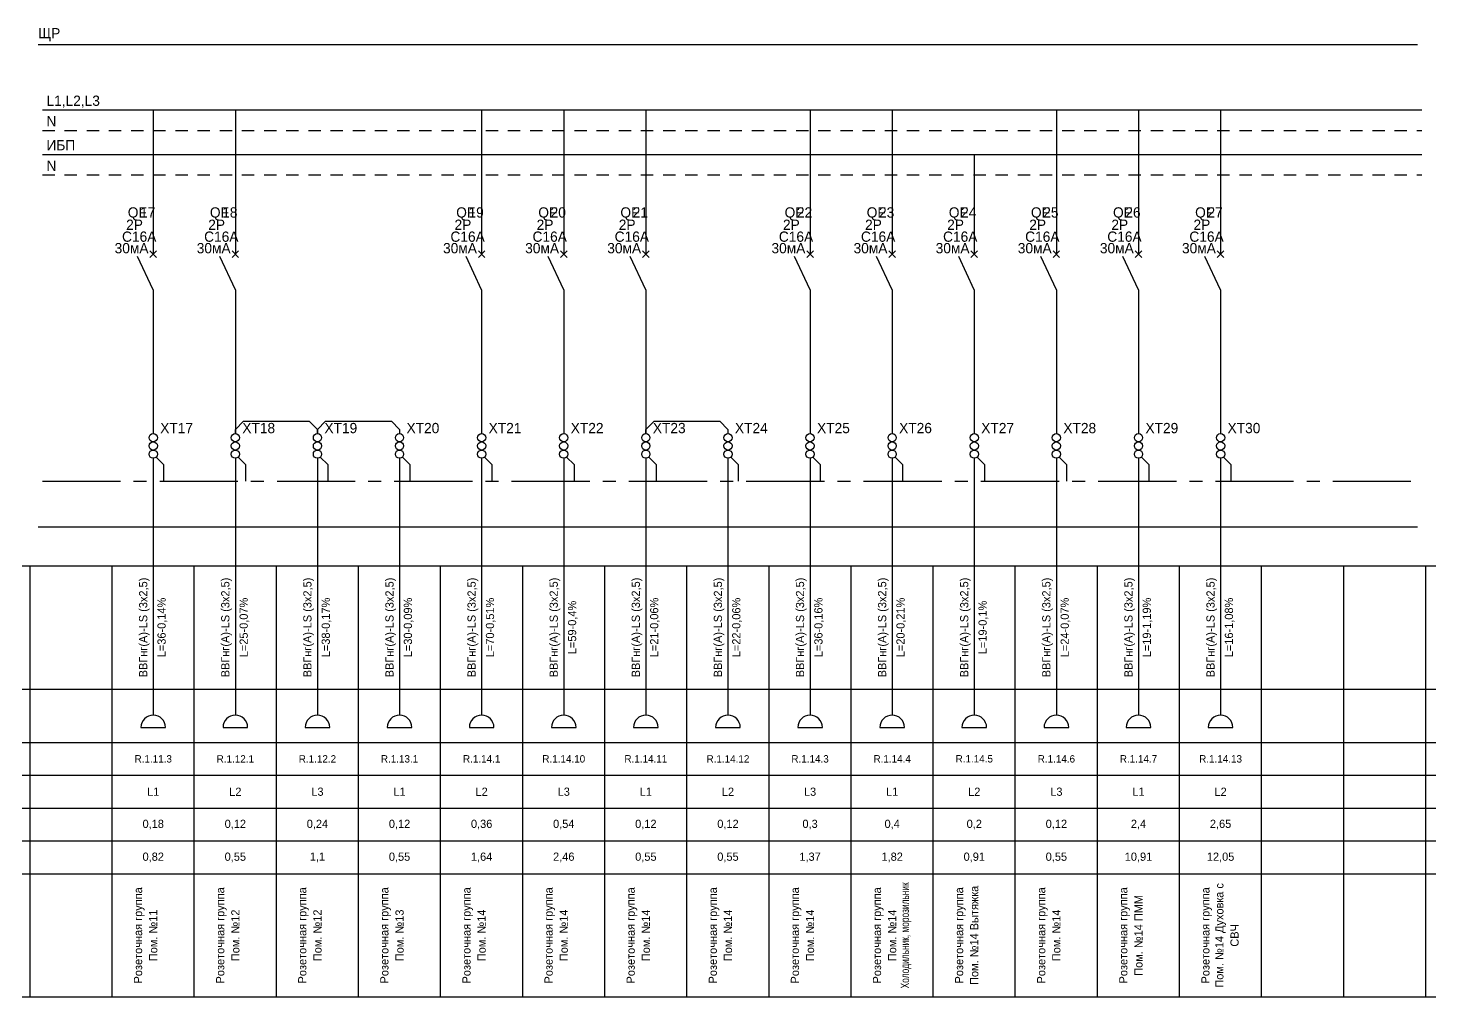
# Model space of a CAD drawing. Header units: millimetres. Extents: x 2497 to 11797, y 1522 to 1758.
# Drawn here: x 3176.7 to 3518.2, y 1522.5 to 1758.5 of the extents above; entities that cross this region are included whole.
import ezdxf
from ezdxf.enums import TextEntityAlignment as Align

# ---------------------------------------------------------------- set-up
doc = ezdxf.new("R2010")
doc.units = ezdxf.units.MM
doc.linetypes.add('CENTER2', pattern=[28.575, 19.05, -3.175, 3.175, -3.175])
doc.linetypes.add('JIS_02_0.7', pattern=[1.35, 0.75, -0.6])
for name, color, linetype in [('SX_BLOCKS', 7, 'Continuous'), ('SX_BOUND', 8, 'Continuous'), ('SX_LINES', 7, 'Continuous'), ('SX_N', 4, 'JIS_02_0.7'), ('SX_PE', 3, 'CENTER2'), ('SX_TABLE', 7, 'Continuous'), ('SX_TEXT', 7, 'Continuous')]:
    doc.layers.add(name, color=color, linetype=linetype)
doc.styles.add('UNC_GOST_Scheme', font='txt')

# ---------------------------------------------------------------- blocks, each defined once
blk = doc.blocks.new('SX_TCOL')
for p, q in [((-10, 105), (10, 105)), ((10, 0), (10, 105)), ((-10, 75), (10, 75)), ((-10, 62), (10, 62)), ((-10, 54), (10, 54)), ((-10, 46), (10, 46)), ((-10, 38), (10, 38)), ((-10, 30), (10, 30)), ((-10, 0), (10, 0))]:
    blk.add_line(p, q)
at = {"style": 'UNC_GOST_Scheme'}
for tag, p in [('CAB1', (-2.2, 90)), ('CAB2', (2.2, 90)), ('NAME1', (-3.4, 15)), ('NAME2', (0, 15)), ('NAME3', (3.4, 15))]:
    blk.add_attdef(tag, text='', height=2, rotation=90, dxfattribs=at).set_placement(p, align=Align.MIDDLE)
for tag, height, p in [('LINE', 1.8, (0, 58)), ('PH', 2, (0, 50)), ('POW', 2, (0, 42)), ('CUR', 2, (0, 34))]:
    blk.add_attdef(tag, text='', height=height, dxfattribs=at).set_placement(p, align=Align.MIDDLE)
blk = doc.blocks.new('SX_QF')
for p, q in [((0, -45), (-3.8, -36.9)), ((-0.8, -37.1), (0.8, -35.5)), ((-0.8, -35.5), (0.8, -37.1)), ((0, -45), (0, -54.3))]:
    blk.add_line(p, q)
at = {"style": 'UNC_GOST_Scheme'}
blk.add_text('QF', height=2.5, dxfattribs=at).set_placement((-6.2, -27.4))
for tag, p in [('N', (-3.2, -27.4)), ('P', (-6.6, -30.4)), ('MA', (-9.4, -36.1)), ('A', (-7.6, -33.3))]:
    blk.add_attdef(tag, p, '', height=2.5, dxfattribs=at)
blk = doc.blocks.new('SX_XT')
at = {"color": 30}
blk.add_circle((0, -1), 1, dxfattribs=at)
at = {"color": 5}
blk.add_circle((0, -3), 1, dxfattribs=at)
at = {"color": 3}
blk.add_circle((0, -5), 1, dxfattribs=at)
at = {"style": 'UNC_GOST_Scheme'}
blk.add_attdef('N', (1.7, 0.1), '', height=2.5, dxfattribs=at)
blk = doc.blocks.new('SX_U_SOCKET')
for p, q in [((0, 0), (0, -3.8)), ((-3, -6.77), (3, -6.77))]:
    blk.add_line(p, q)
blk.add_arc((0, -6.77), 3, 0, 180)

msp = doc.modelspace()

# ---------------------------------------------------------------- linework, layer by layer
at = {"layer": 'SX_BOUND'}
for p, q in [((3179.18, 1754.46), (3515.18, 1754.46)), ((3179.18, 1636.96), (3515.18, 1636.96))]:
    msp.add_line(p, q, dxfattribs=at)
at = {"layer": 'SX_LINES'}
for p, q in [((3180.18, 1738.51), (3516.18, 1738.51)), ((3207.18, 1738.51), (3207.18, 1703.4)), ((3227.18, 1738.51), (3227.18, 1703.4)), ((3287.18, 1738.51), (3287.18, 1703.4)), ((3307.18, 1738.51), (3307.18, 1703.4)), ((3327.18, 1738.51), (3327.18, 1703.4)), ((3367.18, 1738.51), (3367.18, 1703.4)), ((3387.18, 1738.51), (3387.18, 1703.4)), ((3427.18, 1738.51), (3427.18, 1703.4)), ((3447.18, 1738.51), (3447.18, 1703.4)), ((3467.18, 1738.51), (3467.18, 1703.4)), ((3180.18, 1727.68), (3516.18, 1727.68)), ((3407.18, 1727.68), (3407.18, 1703.4)), ((3207.18, 1685.42), (3207.18, 1659.68)), ((3227.18, 1685.42), (3227.18, 1659.68)), ((3287.18, 1685.42), (3287.18, 1659.68)), ((3307.18, 1685.42), (3307.18, 1659.68)), ((3327.18, 1685.42), (3327.18, 1659.68)), ((3367.18, 1685.42), (3367.18, 1659.68)), ((3387.18, 1685.42), (3387.18, 1659.68)), ((3407.18, 1685.42), (3407.18, 1659.68)), ((3427.18, 1685.42), (3427.18, 1659.68)), ((3447.18, 1685.42), (3447.18, 1659.68)), ((3467.18, 1685.42), (3467.18, 1659.68)), ((3227.18, 1660.68), (3229.18, 1662.68)), ((3227.18, 1659.68), (3227.18, 1660.68)), ((3229.18, 1662.68), (3245.18, 1662.68)), ((3245.18, 1662.68), (3247.18, 1660.68)), ((3247.18, 1660.68), (3249.18, 1662.68)), ((3247.18, 1660.68), (3247.18, 1659.68)), ((3247.18, 1659.68), (3247.18, 1660.68)), ((3249.18, 1662.68), (3265.18, 1662.68)), ((3265.18, 1662.68), (3267.18, 1660.68)), ((3267.18, 1660.68), (3267.18, 1659.68)), ((3327.18, 1660.68), (3329.18, 1662.68)), ((3327.18, 1659.68), (3327.18, 1660.68)), ((3329.18, 1662.68), (3345.18, 1662.68)), ((3345.18, 1662.68), (3347.18, 1660.68)), ((3347.18, 1660.68), (3347.18, 1659.68)), ((3207.18, 1653.68), (3207.18, 1594.87)), ((3227.18, 1653.68), (3227.18, 1594.87)), ((3247.18, 1653.68), (3247.18, 1594.87)), ((3267.18, 1653.68), (3267.18, 1594.87)), ((3287.18, 1653.68), (3287.18, 1594.87)), ((3307.18, 1653.68), (3307.18, 1594.87)), ((3327.18, 1653.68), (3327.18, 1594.87)), ((3347.18, 1653.68), (3347.18, 1594.87)), ((3367.18, 1653.68), (3367.18, 1594.87)), ((3387.18, 1653.68), (3387.18, 1594.87)), ((3407.18, 1653.68), (3407.18, 1594.87)), ((3427.18, 1653.68), (3427.18, 1594.87)), ((3447.18, 1653.68), (3447.18, 1594.87)), ((3467.18, 1653.68), (3467.18, 1594.87))]:
    msp.add_line(p, q, dxfattribs=at)
at = {"layer": 'SX_N', "ltscale": 4}
for p, q in [((3180.18, 1733.51), (3516.18, 1733.51)), ((3180.18, 1722.68), (3516.18, 1722.68))]:
    msp.add_line(p, q, dxfattribs=at)
at = {"layer": 'SX_PE'}
for p, q in [((3207.88, 1653.98), (3209.68, 1652.18)), ((3227.88, 1653.98), (3229.68, 1652.18)), ((3247.88, 1653.98), (3249.68, 1652.18)), ((3267.88, 1653.98), (3269.68, 1652.18)), ((3287.88, 1653.98), (3289.68, 1652.18)), ((3307.88, 1653.98), (3309.68, 1652.18)), ((3327.88, 1653.98), (3329.68, 1652.18)), ((3347.88, 1653.98), (3349.68, 1652.18)), ((3367.88, 1653.98), (3369.68, 1652.18)), ((3387.88, 1653.98), (3389.68, 1652.18)), ((3407.88, 1653.98), (3409.68, 1652.18)), ((3427.88, 1653.98), (3429.68, 1652.18)), ((3447.88, 1653.98), (3449.68, 1652.18)), ((3467.88, 1653.98), (3469.68, 1652.18)), ((3209.68, 1652.18), (3209.68, 1648.06)), ((3229.68, 1652.18), (3229.68, 1648.06)), ((3249.68, 1652.18), (3249.68, 1648.06)), ((3269.68, 1652.18), (3269.68, 1648.06)), ((3289.68, 1652.18), (3289.68, 1648.06)), ((3309.68, 1652.18), (3309.68, 1648.06)), ((3329.68, 1652.18), (3329.68, 1648.06)), ((3349.68, 1652.18), (3349.68, 1648.06)), ((3369.68, 1652.18), (3369.68, 1648.06)), ((3389.68, 1652.18), (3389.68, 1648.06)), ((3409.68, 1652.18), (3409.68, 1648.06)), ((3429.68, 1652.18), (3429.68, 1648.06)), ((3449.68, 1652.18), (3449.68, 1648.06)), ((3469.68, 1652.18), (3469.68, 1648.06)), ((3180.18, 1648.06), (3516.18, 1648.06))]:
    msp.add_line(p, q, dxfattribs=at)

# ---------------------------------------------------------------- block references
at = {"layer": 'SX_BLOCKS'}
for name, p, values in [('SX_QF', (3207.18, 1739.7), {'N': '17', 'P': '2P', 'A': 'С16А', 'MA': '30мА'}), ('SX_QF', (3227.18, 1739.7), {'N': '18', 'P': '2P', 'A': 'С16А', 'MA': '30мА'}), ('SX_QF', (3287.18, 1739.7), {'N': '19', 'P': '2P', 'A': 'С16А', 'MA': '30мА'}), ('SX_QF', (3307.18, 1739.7), {'N': '20', 'P': '2P', 'A': 'С16А', 'MA': '30мА'}), ('SX_QF', (3327.18, 1739.7), {'N': '21', 'P': '2P', 'A': 'С16А', 'MA': '30мА'}), ('SX_QF', (3367.18, 1739.7), {'N': '22', 'P': '2P', 'A': 'С16А', 'MA': '30мА'}), ('SX_QF', (3387.18, 1739.7), {'N': '23', 'P': '2P', 'A': 'С16А', 'MA': '30мА'}), ('SX_QF', (3407.18, 1739.7), {'N': '24', 'P': '2P', 'A': 'С16А', 'MA': '30мА'}), ('SX_QF', (3427.18, 1739.7), {'N': '25', 'P': '2P', 'A': 'С16А', 'MA': '30мА'}), ('SX_QF', (3447.18, 1739.7), {'N': '26', 'P': '2P', 'A': 'С16А', 'MA': '30мА'}), ('SX_QF', (3467.18, 1739.7), {'N': '27', 'P': '2P', 'A': 'С16А', 'MA': '30мА'}), ('SX_XT', (3207.18, 1659.68), {'N': 'XT17'}), ('SX_XT', (3227.18, 1659.68), {'N': 'XT18'}), ('SX_XT', (3247.18, 1659.68), {'N': 'XT19'}), ('SX_XT', (3267.18, 1659.68), {'N': 'XT20'}), ('SX_XT', (3287.18, 1659.68), {'N': 'XT21'}), ('SX_XT', (3307.18, 1659.68), {'N': 'XT22'}), ('SX_XT', (3327.18, 1659.68), {'N': 'XT23'}), ('SX_XT', (3347.18, 1659.68), {'N': 'XT24'}), ('SX_XT', (3367.18, 1659.68), {'N': 'XT25'}), ('SX_XT', (3387.18, 1659.68), {'N': 'XT26'}), ('SX_XT', (3407.18, 1659.68), {'N': 'XT27'}), ('SX_XT', (3427.18, 1659.68), {'N': 'XT28'}), ('SX_XT', (3447.18, 1659.68), {'N': 'XT29'}), ('SX_XT', (3467.18, 1659.68), {'N': 'XT30'})]:
    msp.add_blockref(name, p, dxfattribs=at).add_auto_attribs(values)
for p in [(3207.18, 1594.87), (3227.18, 1594.87), (3247.18, 1594.87), (3267.18, 1594.87), (3287.18, 1594.87), (3307.18, 1594.87), (3327.18, 1594.87), (3347.18, 1594.87), (3367.18, 1594.87), (3387.18, 1594.87), (3407.18, 1594.87), (3427.18, 1594.87), (3447.18, 1594.87), (3467.18, 1594.87)]:
    msp.add_blockref('SX_U_SOCKET', p, dxfattribs=at)
at = {"layer": 'SX_TABLE'}
for p in [(3167.18, 1522.46), (3187.18, 1522.46), (3487.18, 1522.46), (3507.18, 1522.46), (3527.18, 1522.46)]:
    msp.add_blockref('SX_TCOL', p, dxfattribs=at)
for p, values in [((3207.18, 1522.46), {'NAME1': 'Розеточная группа', 'NAME2': 'Пом. №11', 'CUR': '0,82', 'POW': '0,18', 'PH': 'L1', 'LINE': 'R.1.11.3', 'CAB1': 'ВВГнг(А)-LS (3х2,5)', 'CAB2': 'L=36-0,14%'}), ((3227.18, 1522.46), {'NAME1': 'Розеточная группа', 'NAME2': 'Пом. №12', 'CUR': '0,55', 'POW': '0,12', 'PH': 'L2', 'LINE': 'R.1.12.1', 'CAB1': 'ВВГнг(А)-LS (3х2,5)', 'CAB2': 'L=25-0,07%'}), ((3247.18, 1522.46), {'NAME1': 'Розеточная группа', 'NAME2': 'Пом. №12', 'CUR': '1,1', 'POW': '0,24', 'PH': 'L3', 'LINE': 'R.1.12.2', 'CAB1': 'ВВГнг(А)-LS (3х2,5)', 'CAB2': 'L=38-0,17%'}), ((3267.18, 1522.46), {'NAME1': 'Розеточная группа', 'NAME2': 'Пом. №13', 'CUR': '0,55', 'POW': '0,12', 'PH': 'L1', 'LINE': 'R.1.13.1', 'CAB1': 'ВВГнг(А)-LS (3х2,5)', 'CAB2': 'L=30-0,09%'}), ((3287.18, 1522.46), {'NAME1': 'Розеточная группа', 'NAME2': 'Пом. №14', 'CUR': '1,64', 'POW': '0,36', 'PH': 'L2', 'LINE': 'R.1.14.1', 'CAB1': 'ВВГнг(А)-LS (3х2,5)', 'CAB2': 'L=70-0,51%'}), ((3307.18, 1522.46), {'NAME1': 'Розеточная группа', 'NAME2': 'Пом. №14', 'CUR': '2,46', 'POW': '0,54', 'PH': 'L3', 'LINE': 'R.1.14.10', 'CAB1': 'ВВГнг(А)-LS (3х2,5)', 'CAB2': 'L=59-0,4%'}), ((3327.18, 1522.46), {'NAME1': 'Розеточная группа', 'NAME2': 'Пом. №14', 'CUR': '0,55', 'POW': '0,12', 'PH': 'L1', 'LINE': 'R.1.14.11', 'CAB1': 'ВВГнг(А)-LS (3х2,5)', 'CAB2': 'L=21-0,06%'}), ((3347.18, 1522.46), {'NAME1': 'Розеточная группа', 'NAME2': 'Пом. №14', 'CUR': '0,55', 'POW': '0,12', 'PH': 'L2', 'LINE': 'R.1.14.12', 'CAB1': 'ВВГнг(А)-LS (3х2,5)', 'CAB2': 'L=22-0,06%'}), ((3367.18, 1522.46), {'NAME1': 'Розеточная группа', 'NAME2': 'Пом. №14', 'CUR': '1,37', 'POW': '0,3', 'PH': 'L3', 'LINE': 'R.1.14.3', 'CAB1': 'ВВГнг(А)-LS (3х2,5)', 'CAB2': 'L=36-0,16%'}), ((3407.18, 1522.46), {'NAME1': 'Розеточная группа', 'NAME2': 'Пом. №14 Вытяжка', 'CUR': '0,91', 'POW': '0,2', 'PH': 'L2', 'LINE': 'R.1.14.5', 'CAB1': 'ВВГнг(А)-LS (3х2,5)', 'CAB2': 'L=19-0,1%'}), ((3427.18, 1522.46), {'NAME1': 'Розеточная группа', 'NAME2': 'Пом. №14', 'CUR': '0,55', 'POW': '0,12', 'PH': 'L3', 'LINE': 'R.1.14.6', 'CAB1': 'ВВГнг(А)-LS (3х2,5)', 'CAB2': 'L=24-0,07%'}), ((3447.18, 1522.46), {'NAME1': 'Розеточная группа', 'NAME2': 'Пом. №14 ПММ', 'CUR': '10,91', 'POW': '2,4', 'PH': 'L1', 'LINE': 'R.1.14.7', 'CAB1': 'ВВГнг(А)-LS (3х2,5)', 'CAB2': 'L=19-1,19%'}), ((3467.18, 1522.46), {'NAME1': 'Розеточная группа', 'NAME2': 'Пом. №14 Духовка с', 'NAME3': 'СВЧ', 'CUR': '12,05', 'POW': '2,65', 'PH': 'L2', 'LINE': 'R.1.14.13', 'CAB1': 'ВВГнг(А)-LS (3х2,5)', 'CAB2': 'L=16-1,08%'})]:
    msp.add_blockref('SX_TCOL', p, dxfattribs=at).add_auto_attribs(values)
ref = msp.add_blockref('SX_TCOL', (3387.18, 1522.46), dxfattribs=at)
ref.add_attrib('NAME1', 'Розеточная группа', dxfattribs={"layer": '0', "height": 2, "rotation": 90, "style": 'UNC_GOST_Scheme'}).set_placement((3383.78, 1537.46), align=Align.MIDDLE)
ref.add_attrib('NAME2', 'Пом. №14', dxfattribs={"layer": '0', "height": 2, "rotation": 90, "style": 'UNC_GOST_Scheme'}).set_placement((3387.18, 1537.46), align=Align.MIDDLE)
ref.add_attrib('NAME3', 'Холодильник, морозильник', dxfattribs={"layer": '0', "height": 2, "rotation": 90, "style": 'UNC_GOST_Scheme', "width": 0.758363}).set_placement((3390.58, 1537.46), align=Align.MIDDLE)
ref.add_attrib('CUR', '1,82', dxfattribs={"layer": '0', "height": 2, "style": 'UNC_GOST_Scheme'}).set_placement((3387.18, 1556.46), align=Align.MIDDLE)
ref.add_attrib('POW', '0,4', dxfattribs={"layer": '0', "height": 2, "style": 'UNC_GOST_Scheme'}).set_placement((3387.18, 1564.46), align=Align.MIDDLE)
ref.add_attrib('PH', 'L1', dxfattribs={"layer": '0', "height": 2, "style": 'UNC_GOST_Scheme'}).set_placement((3387.18, 1572.46), align=Align.MIDDLE)
ref.add_attrib('LINE', 'R.1.14.4', dxfattribs={"layer": '0', "height": 1.8, "style": 'UNC_GOST_Scheme'}).set_placement((3387.18, 1580.46), align=Align.MIDDLE)
ref.add_attrib('CAB1', 'ВВГнг(А)-LS (3х2,5)', dxfattribs={"layer": '0', "height": 2, "rotation": 90, "style": 'UNC_GOST_Scheme'}).set_placement((3384.98, 1612.46), align=Align.MIDDLE)
ref.add_attrib('CAB2', 'L=20-0,21%', dxfattribs={"layer": '0', "height": 2, "rotation": 90, "style": 'UNC_GOST_Scheme'}).set_placement((3389.38, 1612.46), align=Align.MIDDLE)

# ---------------------------------------------------------------- texts
at = {"layer": 'SX_TEXT', "style": 'UNC_GOST_Scheme'}
for s, p in [('ЩР', (3179.18, 1755.96)), ('L1,L2,L3', (3181.18, 1739.51)), ('N', (3181.18, 1734.51)), ('ИБП', (3181.18, 1728.68)), ('N', (3181.18, 1723.68))]:
    msp.add_text(s, height=2.5, dxfattribs=at).set_placement(p)

doc.saveas('drawing.dxf')
